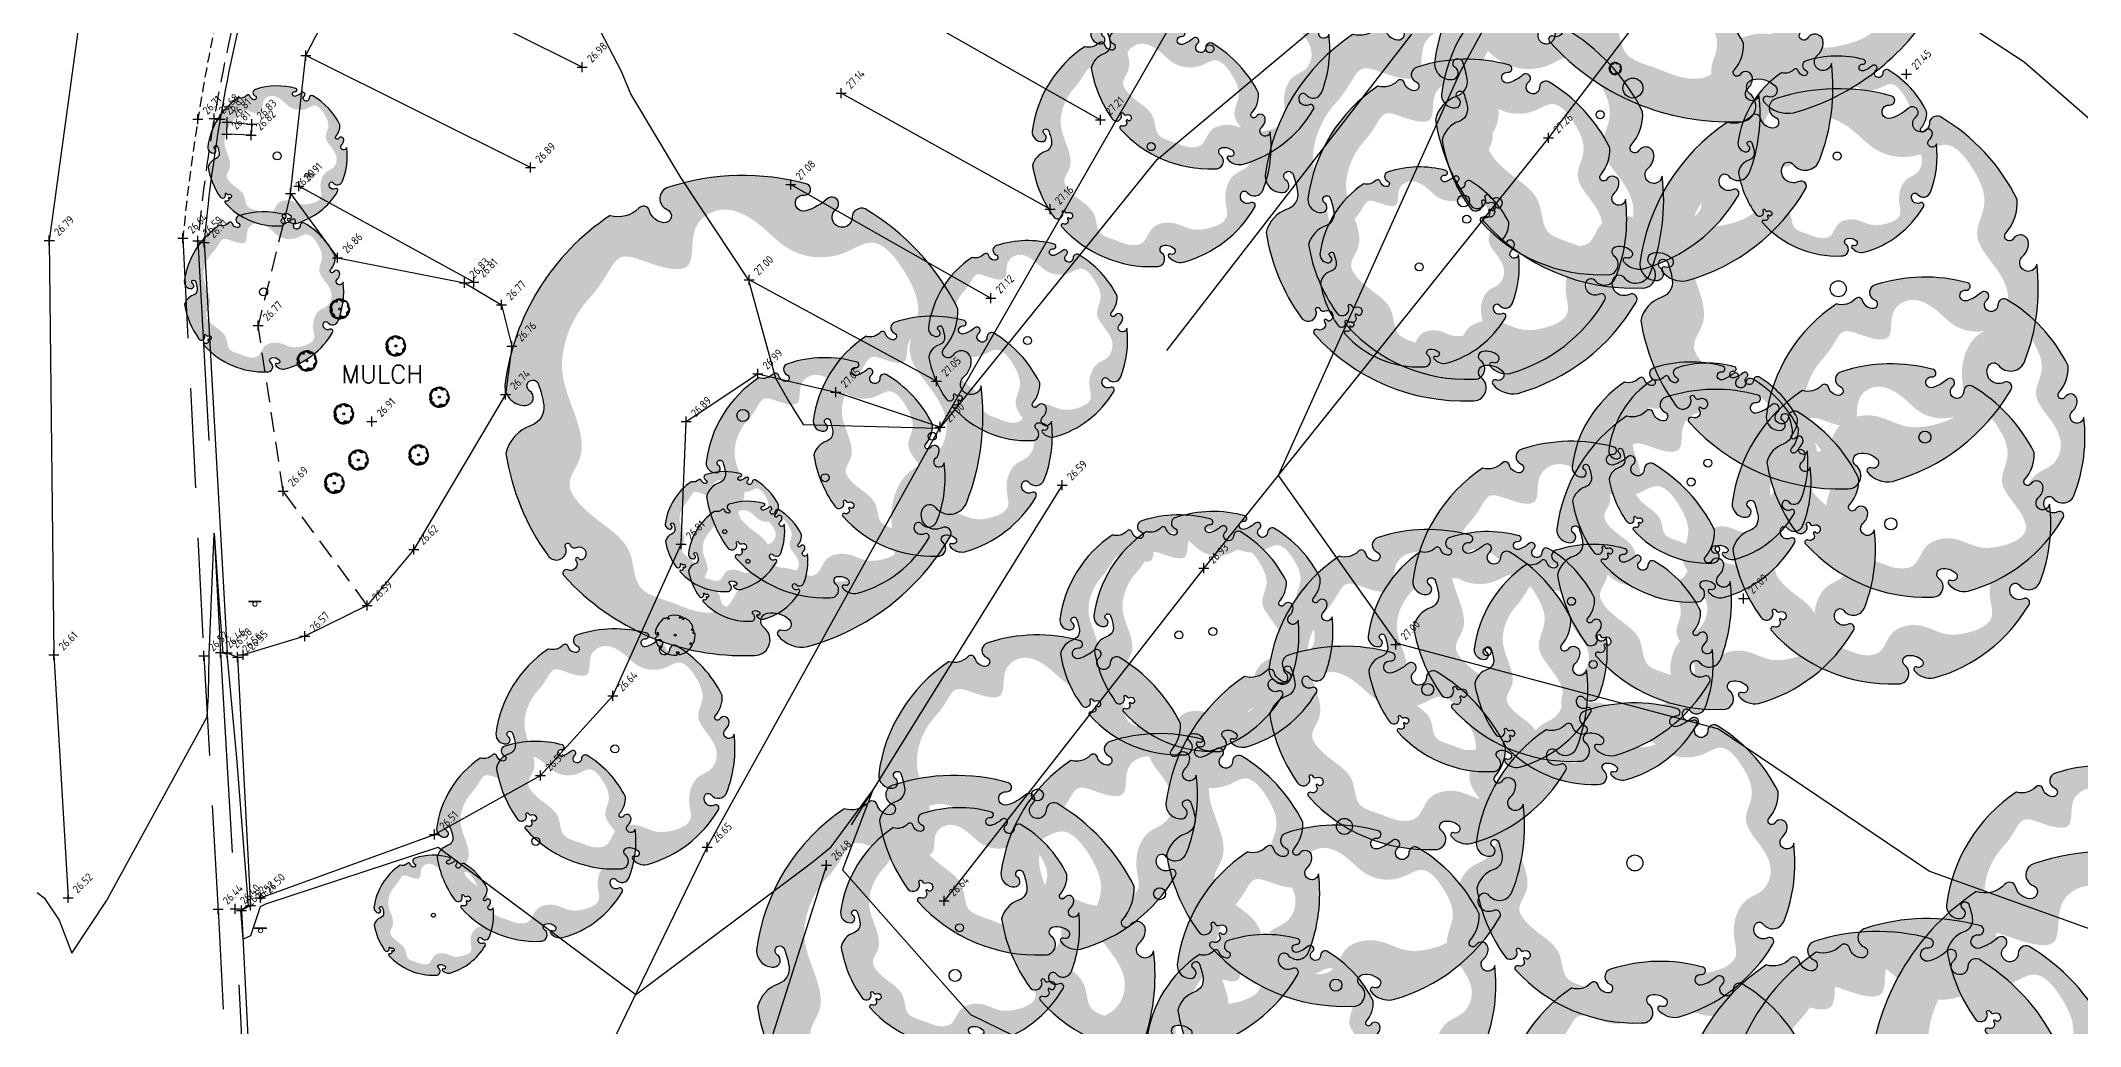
# Model space of a CAD drawing. Header units: metres. Extents: x 245957 to 247358, y 7418632 to 7419642.
# Drawn here: x 246377.6 to 246428.5, y 7419026 to 7419050.6 of the extents above; entities that cross this region are included whole.
import ezdxf
from ezdxf.enums import TextEntityAlignment as Align

# ---------------------------------------------------------------- set-up
doc = ezdxf.new("R2010")
doc.units = ezdxf.units.M
for name, pattern in [('DASHDOT', [10, 5, -2.5, 0, -2.5]), ('DASHED', [0.75, 0.5, -0.25]), ('HIDDEN', [0.375, 0.25, -0.125]), ('PHANTOM', [2.5, 1.25, -0.25, 0.25, -0.25, 0.25, -0.25])]:
    doc.linetypes.add(name, pattern=pattern)
for name, color, linetype in [('-TEXT', 7, 'Continuous'), ('102_TOP_OF_BANK', 37, 'PHANTOM'), ('102_TOP_OF_BANK-L', 37, 'PHANTOM'), ('102_TOP_OF_BANK-S', 37, 'PHANTOM'), ('103_TOE_OF_BATTER', 37, 'DASHDOT'), ('103_TOE_OF_BATTER-L', 37, 'DASHDOT'), ('103_TOE_OF_BATTER-S', 37, 'DASHDOT'), ('104_EXISTING_SURFACE-L', 35, 'Continuous'), ('104_EXISTING_SURFACE-S', 35, 'Continuous'), ('201_SINGLE_TREE-H', 63, 'Continuous'), ('201_SINGLE_TREE-S', 96, 'Continuous'), ('206_GARDEN_BED', 44, 'DASHED'), ('206_GARDEN_BED-L', 44, 'DASHED'), ('206_GARDEN_BED-S', 44, 'DASHED'), ('405_EDGE_FORMATION', 33, 'Continuous'), ('405_EDGE_FORMATION-L', 33, 'Continuous'), ('405_EDGE_FORMATION-S', 33, 'Continuous'), ('408_BACK_OF_KERB', 10, 'Continuous'), ('408_BACK_OF_KERB-L', 10, 'Continuous'), ('408_BACK_OF_KERB-S', 10, 'Continuous'), ('418_LANE_LINE_SOLID', 53, 'Continuous'), ('418_LANE_LINE_SOLID-L', 53, 'Continuous'), ('418_LANE_LINE_SOLID-S', 53, 'Continuous'), ('503_SIGN-S', 89, 'Continuous'), ('Surface_Contours_Major', 4, 'Continuous'), ('Surface_Contours_Minor', 253, 'Continuous')]:
    doc.layers.add(name, color=color, linetype=linetype)
for name, color, linetype, true_color in [('406_LIP_OF_KERB', 7, 'HIDDEN', 0xff4100), ('406_LIP_OF_KERB-L', 7, 'HIDDEN', 0xff4100), ('406_LIP_OF_KERB-S', 7, 'HIDDEN', 0xff4100), ('407_INVERT_OF_KERB', 7, 'DASHED', 0xff4100), ('407_INVERT_OF_KERB-L', 7, 'DASHED', 0xff4100), ('407_INVERT_OF_KERB-S', 7, 'DASHED', 0xff4100), ('762_UNCLASSIFIED_PIT', 7, 'Continuous', 0xff64ac), ('762_UNCLASSIFIED_PIT-L', 7, 'Continuous', 0xff64ac), ('762_UNCLASSIFIED_PIT-S', 7, 'Continuous', 0xff64ac)]:
    doc.layers.add(name, color=color, linetype=linetype, true_color=true_color)
doc.styles.add('ISO2.5', font='isocp.shx', dxfattribs={"height": 2.5})
doc.styles.get("Standard").update_dxf_attribs({"font": 'SIMPLEX.shx'})

# ---------------------------------------------------------------- blocks, each defined once
blk = doc.blocks.new('CROSS')
at = {"color": 0, "linetype": 'Continuous'}
for p, q in [((-0.5, 0), (0.5, 0)), ((0, -0.5), (0, 0.5))]:
    blk.add_line(p, q, dxfattribs=at)
blk = doc.blocks.new('201C')
at = {"layer": '201_SINGLE_TREE-H', "transparency": 33554534}
h = blk.add_hatch(color=256, dxfattribs=at)
h.paths.add_polyline_path([(-0.3717, -0.3344, 0.222926), (0.0196, -0.4996, 0.770799), (0.0439, -0.4417, -0.650302), (0.0511, -0.4116, -0.234737), (0.0964, -0.4247, -0.847312), (0.0816, -0.4475, 0.78443), (0.0732, -0.4583, 0.276934), (0.1352, -0.4813, 0.193599), (0.4309, -0.2536, 0.800435), (0.4144, -0.2337, -0.75216), (0.3757, -0.1925, -0.528914), (0.4006, -0.1909, 0.594112), (0.4663, -0.1804, 0.123805), (0.4962, 0.0616, -1.41759), (0.4607, 0.0811, 0.206906), (0.4758, 0.1133, 0.759729), (0.4374, 0.1252, -1.073307), (0.4187, 0.1392, 0.194379), (0.4474, 0.2231, 0.144612), (0.2544, 0.4304, 0.53339), (0.2277, 0.4128, -1.592592), (0.1939, 0.4293, 1.030038), (0.1758, 0.4513, -0.10361), (0.1314, 0.4262, -1.238487), (0.1282, 0.4593, 0.884725), (0.1336, 0.4818, 0.147549), (-0.1551, 0.4753, 0.71725), (-0.1579, 0.4291, -0.864032), (-0.1646, 0.4015, -0.310704), (-0.1946, 0.4266, 0.58143), (-0.2167, 0.4321, -0.281558), (-0.2766, 0.4162), (-0.2775, 0.4159, 0.217121), (-0.4959, 0.0634), (-0.4959, 0.0634, 0.440011), (-0.4522, 0.021, 0.723973), (-0.4442, 0.0516, -1.384648), (-0.4262, 0.0659, -0.051107), (-0.4149, 0.0223, -0.361502), (-0.441, -0.0208, 0.256822), (-0.4937, -0.0791, 0.116166), (-0.4065, -0.2911, 0.67803), (-0.3682, -0.2843, 0.170035), (-0.3696, -0.274, -1.054701), (-0.3596, -0.2696, 0.431903), (-0.3468, -0.2749, -0.910728), (-0.3329, -0.2993, -0.42046), (-0.3418, -0.2976, 1.007885), (-0.3479, -0.3018, -0.766634), (-0.3646, -0.3216, 0.938602), (-0.3717, -0.3344)])
edge = h.paths.add_edge_path(flags=16)
edge.add_spline(control_points=[(-0.3177, 0.2468), (-0.303, 0.2628), (-0.2856, 0.2893), (-0.256, 0.3411), (-0.1928, 0.3155), (-0.0921, 0.286), (-0.1162, 0.3941), (-0.0359, 0.4462), (0.0392, 0.3985), (0.1028, 0.3299), (0.1957, 0.3214), (0.2784, 0.3804), (0.3442, 0.2961), (0.3785, 0.2147), (0.3303, 0.1307), (0.3915, 0.0592), (0.4378, -0.0139), (0.4055, -0.0919), (0.3459, -0.1091), (0.3102, -0.1666), (0.3057, -0.2282), (0.3286, -0.3091), (0.2408, -0.3447), (0.1647, -0.3496), (0.103, -0.3142), (0.0463, -0.3153), (0.0047, -0.3356), (-0.0139, -0.3682), (-0.0327, -0.4069), (-0.0927, -0.4151), (-0.1463, -0.3868), (-0.23, -0.3665), (-0.2245, -0.2773), (-0.2864, -0.2294), (-0.3344, -0.1941), (-0.3737, -0.1409), (-0.3276, -0.0866), (-0.344, -0.0009), (-0.3866, 0.0828), (-0.3665, 0.1796), (-0.3359, 0.2271), (-0.3177, 0.2468)], knot_values=[0, 0, 0, 0, 0.064972, 0.101243, 0.15652, 0.245586, 0.324463, 0.387907, 0.486094, 0.554514, 0.671826, 0.728629, 0.823661, 0.919885, 0.989953, 1.075257, 1.171704, 1.23593, 1.293575, 1.346478, 1.426142, 1.479146, 1.570817, 1.644481, 1.712561, 1.774901, 1.807, 1.846291, 1.885582, 1.928182, 2.007036, 2.074591, 2.151638, 2.226455, 2.293426, 2.340744, 2.397548, 2.47317, 2.587294, 2.673595, 2.754259, 2.754259, 2.754259, 2.754259], degree=3, periodic=0)
at = {"layer": '201_SINGLE_TREE-S'}
blk.add_lwpolyline([(-0.3717, -0.3344, 0.222926), (0.0196, -0.4996, 0.770799), (0.0439, -0.4417, -0.650302), (0.0511, -0.4116, -0.234737), (0.0964, -0.4247, -0.847312), (0.0816, -0.4475, 0.78443), (0.0732, -0.4583, 0.276934), (0.1352, -0.4813, 0.193599), (0.4309, -0.2536, 0.800435), (0.4144, -0.2337, -0.75216), (0.3757, -0.1925, -0.528914), (0.4006, -0.1909, 0.594112), (0.4663, -0.1804, 0.123805), (0.4962, 0.0616, -1.41759), (0.4607, 0.0811, 0.206906), (0.4758, 0.1133, 0.759729), (0.4374, 0.1252, -1.073307), (0.4187, 0.1392, 0.194379), (0.4474, 0.2231, 0.144612), (0.2544, 0.4304, 0.53339), (0.2277, 0.4128, -1.592592), (0.1939, 0.4293, 1.030038), (0.1758, 0.4513, -0.10361), (0.1314, 0.4262, -1.238487), (0.1282, 0.4593, 0.884725), (0.1336, 0.4818, 0.147549), (-0.1551, 0.4753, 0.71725), (-0.1579, 0.4291, -0.864032), (-0.1646, 0.4015, -0.310704), (-0.1946, 0.4266, 0.58143), (-0.2167, 0.4321, -0.281558), (-0.2766, 0.4162), (-0.2775, 0.4159, 0.217121), (-0.4959, 0.0634), (-0.4959, 0.0634, 0.440011), (-0.4522, 0.021, 0.723973), (-0.4442, 0.0516, -1.384648), (-0.4262, 0.0659, -0.051107), (-0.4149, 0.0223, -0.361502), (-0.441, -0.0208, 0.256822), (-0.4937, -0.0791, 0.116166), (-0.4065, -0.2911, 0.67803), (-0.3682, -0.2843, 0.170035), (-0.3696, -0.274, -1.054701), (-0.3596, -0.2696, 0.431903), (-0.3468, -0.2749, -0.910728), (-0.3329, -0.2993, -0.42046), (-0.3418, -0.2976, 1.007885), (-0.3479, -0.3018, -0.766634), (-0.3646, -0.3216, 0.938602), (-0.3717, -0.3344)], format="xyb", dxfattribs=at)
blk = doc.blocks.new('201T')
at = {"layer": '201_SINGLE_TREE-S'}
blk.add_circle((0, 0), 0.5, dxfattribs=at)
blk = doc.blocks.new('503')
at = {"color": 0, "linetype": 'Continuous', "lineweight": 13}
for p, q in [((-0.51, 0.24), (0.49, 0.24)), ((-0.51, 0.18), (0.49, 0.18))]:
    blk.add_line(p, q, dxfattribs=at)
for p, q in [((-0.51, 0.24), (-0.51, 0.18)), ((0.49, 0.18), (0.49, 0.24))]:
    blk.add_line(p, q)
blk.add_circle((0, 0), 0.181, dxfattribs=at)
blk = doc.blocks.new('M')
at = {"layer": '-TEXT'}
blk.add_text('MULCH', height=0.45, dxfattribs=at).set_placement((0.021, -0.224), align=Align.CENTER)

msp = doc.modelspace()

# ---------------------------------------------------------------- linework, layer by layer
at = {"layer": '102_TOP_OF_BANK', "ltscale": 20}
for p, q in [((246422.211, 7419057.359), (246415.26, 7419048.192)), ((246415.26, 7419048.192), (246406.646, 7419037.433)), ((246394.233, 7419030.461), (246400.056, 7419040.963)), ((246406.646, 7419037.433), (246400.154, 7419029.119)), ((246389.903, 7419021.547), (246394.233, 7419030.461))]:
    msp.add_line(p, q, dxfattribs=at)
at = {"layer": '103_TOE_OF_BATTER', "ltscale": 2}
for p, q in [((246411.832, 7419050.783), (246403.106, 7419039.513)), ((246403.106, 7419039.513), (246397.211, 7419030.015)), ((246397.211, 7419030.015), (246392.074, 7419013.788))]:
    msp.add_line(p, q, dxfattribs=at)
at = {"layer": '206_GARDEN_BED'}
for p, q in [((246383.818, 7419046.796), (246383.006, 7419043.499)), ((246383.635, 7419039.359), (246383.006, 7419043.499)), ((246385.736, 7419036.505), (246383.635, 7419039.359))]:
    msp.add_line(p, q, dxfattribs=at)
at = {"layer": '405_EDGE_FORMATION'}
for p, q in [((246407.123, 7419053.287), (246400.056, 7419040.963)), ((246384.199, 7419050.246), (246385.492, 7419052.755)), ((246383.818, 7419046.796), (246384.199, 7419050.246)), ((246383.818, 7419046.796), (246384.994, 7419045.192)), ((246384.994, 7419045.192), (246388.164, 7419044.569)), ((246388.164, 7419044.569), (246389.089, 7419044.017)), ((246389.089, 7419044.017), (246389.347, 7419042.98)), ((246389.347, 7419042.98), (246389.187, 7419041.776)), ((246393.706, 7419041.102), (246395.495, 7419042.288)), ((246395.495, 7419042.288), (246397.45, 7419041.831)), ((246389.187, 7419041.776), (246386.898, 7419037.904)), ((246400.056, 7419040.963), (246397.45, 7419041.831)), ((246393.581, 7419038.033), (246393.706, 7419041.102)), ((246386.898, 7419037.904), (246385.736, 7419036.505)), ((246391.874, 7419034.24), (246393.581, 7419038.033)), ((246385.736, 7419036.505), (246384.176, 7419035.731)), ((246384.176, 7419035.731), (246382.631, 7419035.27)), ((246390.067, 7419032.249), (246391.874, 7419034.24)), ((246387.417, 7419030.779), (246390.067, 7419032.249)), ((246383.068, 7419029.193), (246387.417, 7419030.779))]:
    msp.add_line(p, q, dxfattribs=at)
at = {"layer": '406_LIP_OF_KERB', "ltscale": 10}
for p, q in [((246381.127, 7419045.683), (246381.648, 7419035.245)), ((246381.648, 7419035.245), (246382.006, 7419028.911)), ((246382.006, 7419028.911), (246382.347, 7419022.02))]:
    msp.add_line(p, q, dxfattribs=at)
at = {"layer": '406_LIP_OF_KERB', "start_tangent": (-0.527013, -0.849857), "end_tangent": (-0.08923, -0.996011)}
msp.add_spline([(246385.744, 7419059.989), (246384.364, 7419057.526), (246383.141, 7419054.801), (246382.137, 7419051.823), (246381.503, 7419048.659), (246381.127, 7419045.683)], degree=3, dxfattribs=at)
at = {"layer": '407_INVERT_OF_KERB', "ltscale": 10}
for p, q in [((246381.502, 7419045.614), (246382.07, 7419035.323)), ((246382.07, 7419035.323), (246382.436, 7419028.924)), ((246382.784, 7419022.023), (246382.436, 7419028.924))]:
    msp.add_line(p, q, dxfattribs=at)
at = {"layer": '407_INVERT_OF_KERB', "start_tangent": (-0.524235, -0.851573), "end_tangent": (-0.092161, -0.995744)}
msp.add_spline([(246386.069, 7419059.759), (246384.747, 7419057.405), (246383.484, 7419054.656), (246382.56, 7419051.755), (246381.906, 7419048.672), (246381.502, 7419045.614)], degree=3, dxfattribs=at)
at = {"layer": '408_BACK_OF_KERB'}
for p, q in [((246381.658, 7419045.571), (246382.234, 7419035.319)), ((246382.234, 7419035.319), (246382.489, 7419035.211)), ((246382.489, 7419035.211), (246382.813, 7419029.004)), ((246382.813, 7419029.004), (246382.589, 7419028.876)), ((246382.589, 7419028.876), (246382.94, 7419022.045))]:
    msp.add_line(p, q, dxfattribs=at)
at = {"layer": '408_BACK_OF_KERB', "start_tangent": (-0.529524, -0.848295), "end_tangent": (-0.08732, -0.99618)}
msp.add_spline([(246386.234, 7419059.686), (246384.903, 7419057.323), (246383.648, 7419054.535), (246382.715, 7419051.72), (246382.057, 7419048.654), (246381.658, 7419045.571)], degree=3, dxfattribs=at)
at = {"layer": '418_LANE_LINE_SOLID'}
for p, q in [((246391.109, 7419049.959), (246385.492, 7419052.755)), ((246378.699, 7419052.327), (246377.788, 7419045.625)), ((246398.992, 7419051.509), (246404.065, 7419048.639)), ((246389.816, 7419047.45), (246384.199, 7419050.246)), ((246402.804, 7419046.408), (246397.581, 7419049.303)), ((246396.321, 7419047.021), (246401.319, 7419044.181)), ((246388.401, 7419044.585), (246384.021, 7419046.981)), ((246377.788, 7419045.625), (246377.902, 7419035.266)), ((246399.966, 7419042.11), (246395.278, 7419044.641)), ((246377.902, 7419035.266), (246378.257, 7419029.199))]:
    msp.add_line(p, q, dxfattribs=at)
at = {"layer": '762_UNCLASSIFIED_PIT'}
for p, q in [((246382.223, 7419048.28), (246382.236, 7419048.583)), ((246382.236, 7419048.583), (246382.851, 7419048.535)), ((246382.829, 7419048.261), (246382.223, 7419048.28)), ((246382.851, 7419048.535), (246382.829, 7419048.261))]:
    msp.add_line(p, q, dxfattribs=at)
at = {"layer": 'Surface_Contours_Major', "elevation": 27}
for points in [[(246417.374, 7419057.782), (246413.062, 7419049.853), (246408.503, 7419039.754), (246411.462, 7419035.581), (246411.556, 7419035.538), (246419.51, 7419033.416), (246424.778, 7419029.858), (246429.138, 7419028.299)], [(246391.563, 7419050.844), (246392.08, 7419049.86), (246392.324, 7419049.273), (246393.56, 7419047.203), (246395.246, 7419044.657), (246395.261, 7419044.639), (246395.262, 7419044.637), (246395.269, 7419044.621), (246395.286, 7419044.545), (246395.941, 7419042.183), (246396.273, 7419041.601), (246396.628, 7419041.024), (246399.998, 7419040.937), (246400.028, 7419040.914), (246400.046, 7419040.928), (246400.067, 7419040.957), (246405.477, 7419047.645), (246410.236, 7419051.631)]]:
    msp.add_lwpolyline(points, dxfattribs=at)
at = {"layer": 'Surface_Contours_Minor'}
for points, elevation in [([(246435.362, 7419091.049), (246434.531, 7419087.45), (246432.227, 7419079.776), (246430.352, 7419074.145), (246428.047, 7419068.174), (246422.704, 7419059.486), (246421.577, 7419057.587), (246420.372, 7419054.934), (246423.496, 7419052.487), (246427.151, 7419050.093), (246433.7, 7419044.372), (246435.314, 7419042.414), (246442.747, 7419038.662), (246450.917, 7419032.099), (246451.791, 7419031.29), (246454.37, 7419028.661), (246462.018, 7419023.062), (246463.843, 7419019.085), (246467.294, 7419015.159), (246470.03, 7419014.484)], 27.5), ([(246377.484, 7419029.328), (246377.655, 7419029.194), (246378.03, 7419028.641), (246378.349, 7419027.808), (246379.219, 7419029.124), (246381.735, 7419033.719), (246381.77, 7419034.272), (246381.785, 7419035.27), (246381.906, 7419038.312), (246382.009, 7419036.852), (246382.124, 7419035.321), (246382.223, 7419035.282), (246382.468, 7419032.695), (246382.759, 7419028.992), (246382.568, 7419028.882), (246382.601, 7419028.468), (246382.626, 7419028.161), (246382.827, 7419028.256), (246383.065, 7419028.981), (246383.2, 7419029.045), (246387.503, 7419030.461), (246392.444, 7419026.777), (246396.834, 7419030.071), (246397.328, 7419030.466), (246398.363, 7419031.872), (246397.614, 7419029.892), (246400.816, 7419026.281), (246406.188, 7419023.657)], 26.5)]:
    msp.add_lwpolyline(points, dxfattribs=dict(at, elevation=elevation))

# ---------------------------------------------------------------- block references
at = {"layer": '-TEXT'}
msp.add_blockref('M', (246386.092, 7419042.285), dxfattribs=at)
at = {"layer": '102_TOP_OF_BANK-S', "xscale": 0.25, "yscale": 0.25, "zscale": 0.25}
for p in [(246415.26, 7419048.192), (246406.646, 7419037.433), (246394.233, 7419030.461), (246400.154, 7419029.119)]:
    msp.add_blockref('CROSS', p, dxfattribs=at)
at = {"layer": '103_TOE_OF_BATTER-S', "xscale": 0.25, "yscale": 0.25, "zscale": 0.25}
for p in [(246403.106, 7419039.513), (246397.211, 7419030.015)]:
    msp.add_blockref('CROSS', p, dxfattribs=at)
at = {"layer": '104_EXISTING_SURFACE-S', "xscale": 0.25, "yscale": 0.25, "zscale": 0.25}
for p in [(246424.211, 7419049.778), (246385.848, 7419041.099), (246420.131, 7419036.677), (246411.445, 7419035.524)]:
    msp.add_blockref('CROSS', p, dxfattribs=at)
at = {"layer": '201_SINGLE_TREE-S'}
for name, p, xscale, yscale, zscale in [('201C', (246419.762, 7419054.591), 12, 12, 12), ('201C', (246417.369, 7419049.435), 10, 10, 10), ('201C', (246406.793, 7419050.415), 6, 6, 6), ('201C', (246416.55, 7419048.769), 8, 8, 8), ('201C', (246413.138, 7419046.615), 10, 10, 10), ('201C', (246405.326, 7419047.97), 6, 6, 6), ('201T', (246406.793, 7419050.415), 0.2, 0.2, 0.2), ('201C', (246413.214, 7419046.154), 8, 8, 8), ('201T', (246416.926, 7419049.923), 0.3, 0.3, 0.3), ('201C', (246416.926, 7419049.923), 0.3, 0.3, 0.3), ('201C', (246422.474, 7419047.736), 5, 5, 5), ('201T', (246417.369, 7419049.435), 0.5, 0.5, 0.5), ('201C', (246383.483, 7419047.737), 3.5, 3.5, 3.5), ('201C', (246422.502, 7419044.417), 10, 10, 10), ('201T', (246416.55, 7419048.769), 0.2, 0.2, 0.2), ('201T', (246405.326, 7419047.97), 0.2, 0.2, 0.2), ('201T', (246383.483, 7419047.737), 0.2, 0.2, 0.2), ('201T', (246422.474, 7419047.736), 0.2, 0.2, 0.2), ('201C', (246395.123, 7419041.25), 12, 12, 12), ('201C', (246412.027, 7419044.963), 5, 5, 5), ('201T', (246413.138, 7419046.615), 0.3, 0.3, 0.3), ('201C', (246383.145, 7419044.34), 4, 4, 4), ('201T', (246413.214, 7419046.154), 0.2, 0.2, 0.2), ('201C', (246402.238, 7419043.122), 5, 5, 5), ('201T', (246412.027, 7419044.963), 0.2, 0.2, 0.2), ('201C', (246424.668, 7419040.71), 8, 8, 8), ('201T', (246422.502, 7419044.417), 0.4, 0.4, 0.4), ('201T', (246383.145, 7419044.34), 0.2, 0.2, 0.2), ('201C', (246385.047, 7419043.912), 0.5, 0.5, 0.5), ('201T', (246385.047, 7419043.912), 0.05, 0.05, 0.05), ('201C', (246399.858, 7419040.732), 6, 6, 6), ('201C', (246386.446, 7419042.988), 0.5, 0.5, 0.5), ('201T', (246386.446, 7419042.988), 0.05, 0.05, 0.05), ('201T', (246402.238, 7419043.122), 0.2, 0.2, 0.2), ('201C', (246384.225, 7419042.615), 0.5, 0.5, 0.5), ('201T', (246384.225, 7419042.615), 0.05, 0.05, 0.05), ('201C', (246397.177, 7419039.694), 6, 6, 6), ('201C', (246418.822, 7419039.588), 6, 6, 6), ('201C', (246419.243, 7419040.061), 5, 5, 5), ('201C', (246423.815, 7419038.542), 8, 8, 8), ('201C', (246387.536, 7419041.707), 0.5, 0.5, 0.5), ('201C', (246419.432, 7419037.904), 8, 8, 8), ('201C', (246385.146, 7419041.291), 0.5, 0.5, 0.5), ('201T', (246387.536, 7419041.707), 0.05, 0.05, 0.05), ('201T', (246385.146, 7419041.291), 0.05, 0.05, 0.05), ('201T', (246395.123, 7419041.25), 0.3, 0.3, 0.3), ('201C', (246385.512, 7419040.139), 0.5, 0.5, 0.5), ('201C', (246387.018, 7419040.264), 0.5, 0.5, 0.5), ('201T', (246399.858, 7419040.732), 0.2, 0.2, 0.2), ('201C', (246415.832, 7419036.606), 8, 8, 8), ('201T', (246424.668, 7419040.71), 0.3, 0.3, 0.3), ('201T', (246385.512, 7419040.139), 0.05, 0.05, 0.05), ('201T', (246387.018, 7419040.264), 0.05, 0.05, 0.05), ('201C', (246394.67, 7419038.348), 3, 3, 3), ('201T', (246419.243, 7419040.061), 0.2, 0.2, 0.2), ('201C', (246384.911, 7419039.558), 0.5, 0.5, 0.5), ('201T', (246384.911, 7419039.558), 0.05, 0.05, 0.05), ('201T', (246397.177, 7419039.694), 0.2, 0.2, 0.2), ('201T', (246418.822, 7419039.588), 0.2, 0.2, 0.2), ('201C', (246395.248, 7419037.606), 3, 3, 3), ('201C', (246406.871, 7419035.851), 6, 6, 6), ('201T', (246394.67, 7419038.348), 0.1, 0.1, 0.1), ('201C', (246406.022, 7419035.767), 6, 6, 6), ('201C', (246412.24, 7419034.401), 8, 8, 8), ('201C', (246413.727, 7419035.348), 6, 6, 6), ('201T', (246423.815, 7419038.542), 0.3, 0.3, 0.3), ('201C', (246416.376, 7419035.029), 6, 6, 6), ('201T', (246419.432, 7419037.904), 0.2, 0.2, 0.2), ('201T', (246395.248, 7419037.606), 0.1, 0.1, 0.1), ('201T', (246415.832, 7419036.606), 0.2, 0.2, 0.2), ('201C', (246391.924, 7419032.916), 6, 6, 6), ('201C', (246402.484, 7419031.766), 8, 8, 8), ('201T', (246406.022, 7419035.767), 0.2, 0.2, 0.2), ('201T', (246406.871, 7419035.851), 0.2, 0.2, 0.2), ('201T', (246393.428, 7419035.757), 0.05, 0.05, 0.05), ('201C', (246410.158, 7419030.982), 9, 9, 9), ('201T', (246413.727, 7419035.348), 0.2, 0.2, 0.2), ('201T', (246416.376, 7419035.029), 0.2, 0.2, 0.2), ('201T', (246412.24, 7419034.401), 0.3, 0.3, 0.3), ('201C', (246417.418, 7419030.066), 8, 8, 8), ('201C', (246405.54, 7419029.299), 8, 8, 8), ('201C', (246389.948, 7419030.606), 5, 5, 5), ('201T', (246391.924, 7419032.916), 0.2, 0.2, 0.2), ('201C', (246400.425, 7419027.255), 10, 10, 10), ('201C', (246429.171, 7419028.508), 8, 8, 8), ('201T', (246402.484, 7419031.766), 0.3, 0.3, 0.3), ('201C', (246400.539, 7419028.447), 6, 6, 6), ('201T', (246389.948, 7419030.606), 0.2, 0.2, 0.2), ('201C', (246409.945, 7419027.013), 8, 8, 8), ('201T', (246410.158, 7419030.982), 0.4, 0.4, 0.4), ('201C', (246387.389, 7419028.76), 3, 3, 3), ('201T', (246417.418, 7419030.066), 0.4, 0.4, 0.4), ('201C', (246429.269, 7419024.352), 12, 12, 12), ('201T', (246405.54, 7419029.299), 0.3, 0.3, 0.3), ('201T', (246387.389, 7419028.76), 0.1, 0.1, 0.1), ('201C', (246424.725, 7419023.677), 10, 10, 10), ('201T', (246400.539, 7419028.447), 0.2, 0.2, 0.2), ('201C', (246408.195, 7419025.278), 6, 6, 6), ('201C', (246423.467, 7419023.355), 10, 10, 10), ('201C', (246418.053, 7419023.607), 8, 8, 8), ('201T', (246400.425, 7419027.255), 0.3, 0.3, 0.3), ('201T', (246409.945, 7419027.013), 0.3, 0.3, 0.3)]:
    msp.add_blockref(name, p, dxfattribs=dict(at, xscale=xscale, yscale=yscale, zscale=zscale))
msp.add_blockref('201C', (246393.428, 7419035.757), dxfattribs=at)
at = {"layer": '206_GARDEN_BED-S', "xscale": 0.25, "yscale": 0.25, "zscale": 0.25}
for p in [(246383.006, 7419043.499), (246383.635, 7419039.359)]:
    msp.add_blockref('CROSS', p, dxfattribs=at)
at = {"layer": '405_EDGE_FORMATION-S', "xscale": 0.25, "yscale": 0.25, "zscale": 0.25}
for p in [(246383.818, 7419046.796), (246384.994, 7419045.192), (246388.164, 7419044.569), (246389.089, 7419044.017), (246389.347, 7419042.98), (246395.495, 7419042.288), (246397.45, 7419041.831), (246389.187, 7419041.776), (246393.706, 7419041.102), (246400.056, 7419040.963), (246386.898, 7419037.904), (246393.581, 7419038.033), (246385.736, 7419036.505), (246384.176, 7419035.731), (246382.631, 7419035.27), (246391.874, 7419034.24), (246390.067, 7419032.249), (246387.417, 7419030.779), (246383.068, 7419029.193)]:
    msp.add_blockref('CROSS', p, dxfattribs=at)
at = {"layer": '406_LIP_OF_KERB-S', "xscale": 0.25, "yscale": 0.25, "zscale": 0.25}
for p in [(246381.503, 7419048.659), (246381.127, 7419045.683), (246381.648, 7419035.245), (246382.006, 7419028.911)]:
    msp.add_blockref('CROSS', p, dxfattribs=at)
at = {"layer": '407_INVERT_OF_KERB-S', "xscale": 0.25, "yscale": 0.25, "zscale": 0.25}
for p in [(246381.906, 7419048.672), (246381.502, 7419045.614), (246382.07, 7419035.323), (246382.436, 7419028.924)]:
    msp.add_blockref('CROSS', p, dxfattribs=at)
at = {"layer": '408_BACK_OF_KERB-S', "xscale": 0.25, "yscale": 0.25, "zscale": 0.25}
for p in [(246382.057, 7419048.654), (246381.658, 7419045.571), (246382.234, 7419035.319), (246382.489, 7419035.211), (246382.589, 7419028.876), (246382.813, 7419029.004)]:
    msp.add_blockref('CROSS', p, dxfattribs=at)
at = {"layer": '418_LANE_LINE_SOLID-S', "xscale": 0.25, "yscale": 0.25, "zscale": 0.25}
for p in [(246384.199, 7419050.246), (246391.109, 7419049.959), (246397.581, 7419049.303), (246404.065, 7419048.639), (246389.816, 7419047.45), (246384.021, 7419046.981), (246396.321, 7419047.021), (246402.804, 7419046.408), (246377.788, 7419045.625), (246388.401, 7419044.585), (246395.278, 7419044.641), (246401.319, 7419044.181), (246399.966, 7419042.11), (246377.902, 7419035.266), (246378.257, 7419029.199)]:
    msp.add_blockref('CROSS', p, dxfattribs=at)
at = {"layer": '503_SIGN-S', "xscale": 0.3, "yscale": 0.3, "zscale": 0.3}
for p in [(246382.928, 7419036.536), (246383.068, 7419028.375)]:
    msp.add_blockref('503', p, dxfattribs=at)
at = {"layer": '762_UNCLASSIFIED_PIT-S', "xscale": 0.25, "yscale": 0.25, "zscale": 0.25}
for p in [(246382.236, 7419048.583), (246382.851, 7419048.535), (246382.223, 7419048.28), (246382.829, 7419048.261)]:
    msp.add_blockref('CROSS', p, dxfattribs=at)

# ---------------------------------------------------------------- texts
at = {"layer": '102_TOP_OF_BANK-L', "style": 'ISO2.5'}
for s, p in [('27.26', (246415.428, 7419048.359)), ('26.93', (246406.813, 7419037.601)), ('26.65', (246394.401, 7419030.628)), ('26.64', (246400.322, 7419029.286))]:
    msp.add_text(s, height=0.2, rotation=45, dxfattribs=at).set_placement(p, align=Align.MIDDLE_LEFT)
at = {"layer": '103_TOE_OF_BATTER-L', "style": 'ISO2.5'}
for s, p in [('26.59', (246403.273, 7419039.68)), ('26.48', (246397.379, 7419030.183))]:
    msp.add_text(s, height=0.2, rotation=45, dxfattribs=at).set_placement(p, align=Align.MIDDLE_LEFT)
at = {"layer": '104_EXISTING_SURFACE-L', "style": 'ISO2.5'}
for s, p in [('27.45', (246424.379, 7419049.945)), ('26.91', (246386.015, 7419041.266)), ('27.09', (246420.298, 7419036.845)), ('27.00', (246411.612, 7419035.691))]:
    msp.add_text(s, height=0.2, rotation=45, dxfattribs=at).set_placement(p, align=Align.MIDDLE_LEFT)
at = {"layer": '206_GARDEN_BED-L', "style": 'ISO2.5'}
for s, p in [('26.77', (246383.173, 7419043.666)), ('26.69', (246383.802, 7419039.527))]:
    msp.add_text(s, height=0.2, rotation=45, dxfattribs=at).set_placement(p, align=Align.MIDDLE_LEFT)
at = {"layer": '405_EDGE_FORMATION-L', "style": 'ISO2.5'}
for s, p in [('26.90', (246383.985, 7419046.964)), ('26.86', (246385.161, 7419045.359)), ('26.83', (246388.332, 7419044.737)), ('26.77', (246389.256, 7419044.184)), ('26.76', (246389.514, 7419043.148)), ('26.99', (246395.663, 7419042.456)), ('27.05', (246397.617, 7419041.998)), ('26.74', (246389.355, 7419041.944)), ('26.89', (246393.874, 7419041.269)), ('27.00', (246400.223, 7419041.131)), ('26.62', (246387.065, 7419038.071)), ('26.81', (246393.749, 7419038.201)), ('26.59', (246385.904, 7419036.672)), ('26.57', (246384.343, 7419035.898)), ('26.55', (246382.798, 7419035.437)), ('26.64', (246392.041, 7419034.407)), ('26.54', (246390.234, 7419032.416)), ('26.51', (246387.585, 7419030.946)), ('26.50', (246383.235, 7419029.36))]:
    msp.add_text(s, height=0.2, rotation=45, dxfattribs=at).set_placement(p, align=Align.MIDDLE_LEFT)
at = {"layer": '406_LIP_OF_KERB-L', "style": 'ISO2.5'}
for s, p in [('26.71', (246381.67, 7419048.827)), ('26.64', (246381.294, 7419045.851)), ('26.52', (246381.816, 7419035.412)), ('26.44', (246382.174, 7419029.078))]:
    msp.add_text(s, height=0.2, rotation=45, dxfattribs=at).set_placement(p, align=Align.MIDDLE_LEFT)
at = {"layer": '407_INVERT_OF_KERB-L', "style": 'ISO2.5'}
for s, p in [('26.68', (246382.073, 7419048.839)), ('26.59', (246381.67, 7419045.781)), ('26.46', (246382.237, 7419035.49)), ('26.40', (246382.603, 7419029.092))]:
    msp.add_text(s, height=0.2, rotation=45, dxfattribs=at).set_placement(p, align=Align.MIDDLE_LEFT)
at = {"layer": '408_BACK_OF_KERB-L', "style": 'ISO2.5'}
for s, p in [('26.81', (246382.224, 7419048.821)), ('26.71', (246381.825, 7419045.738)), ('26.58', (246382.402, 7419035.487)), ('26.56', (246382.656, 7419035.378)), ('26.52', (246382.757, 7419029.043)), ('26.52', (246382.98, 7419029.171))]:
    msp.add_text(s, height=0.2, rotation=45, dxfattribs=at).set_placement(p, align=Align.MIDDLE_LEFT)
at = {"layer": '418_LANE_LINE_SOLID-L', "style": 'ISO2.5'}
for s, p in [('26.98', (246391.276, 7419050.126)), ('27.14', (246397.748, 7419049.47)), ('27.21', (246404.232, 7419048.807)), ('26.89', (246389.983, 7419047.617)), ('26.91', (246384.189, 7419047.148)), ('27.08', (246396.489, 7419047.188)), ('27.16', (246402.972, 7419046.575)), ('26.79', (246377.955, 7419045.793)), ('26.81', (246388.569, 7419044.752)), ('27.00', (246395.445, 7419044.809)), ('27.12', (246401.487, 7419044.349)), ('27.05', (246400.133, 7419042.278)), ('26.61', (246378.07, 7419035.434)), ('26.52', (246378.424, 7419029.366))]:
    msp.add_text(s, height=0.2, rotation=45, dxfattribs=at).set_placement(p, align=Align.MIDDLE_LEFT)
at = {"layer": '762_UNCLASSIFIED_PIT-L', "style": 'ISO2.5'}
for s, p in [('26.81', (246382.403, 7419048.75)), ('26.83', (246383.018, 7419048.703)), ('26.81', (246382.39, 7419048.447)), ('26.82', (246382.997, 7419048.429))]:
    msp.add_text(s, height=0.2, rotation=45, dxfattribs=at).set_placement(p, align=Align.MIDDLE_LEFT)

doc.saveas('drawing.dxf')
